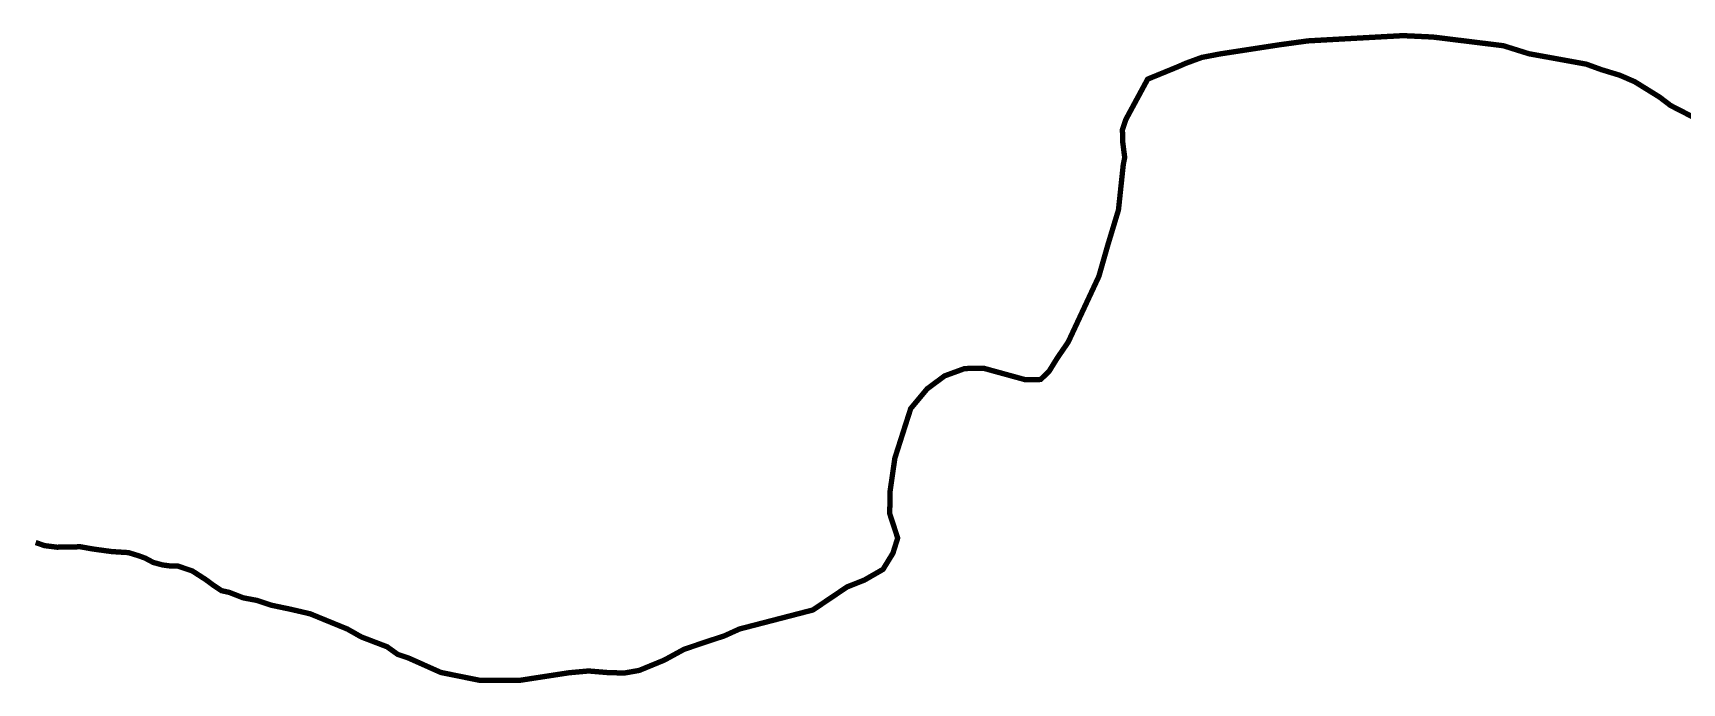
# Model space of a CAD drawing. Header units: metres. Extents: x 290684 to 293359, y 1988877 to 1992891.
# Drawn here: x 290684 to 291610, y 1990102 to 1990467 of the extents above; entities that cross this region are included whole.
import ezdxf

# ---------------------------------------------------------------- set-up
doc = ezdxf.new("R2010")
doc.units = ezdxf.units.M
doc.header["$MEASUREMENT"] = 0
doc.layers.add('NATURALLY PROTECTED', color=3, linetype='Continuous')

msp = doc.modelspace()

# ---------------------------------------------------------------- linework, layer by layer
at = {"layer": 'NATURALLY PROTECTED', "const_width": 3, "flags": 128}
msp.add_lwpolyline([(290685.87, 1990180.56), (290690.85, 1990178.82), (290697.86, 1990177.94), (290705.29, 1990178.08), (290711, 1990178.17), (290718.06, 1990176.91), (290728.7, 1990175.46), (290737.91, 1990174.9), (290743.56, 1990173.17), (290747.4, 1990171.77), (290751.84, 1990169.39), (290757.17, 1990167.94), (290761.24, 1990167.42), (290765.68, 1990167.33), (290773.75, 1990164.61), (290781.18, 1990159.84), (290785.67, 1990156.53), (290790.25, 1990153.49), (290794.45, 1990152.58), (290802.33, 1990149.5), (290810.21, 1990148.01), (290818.18, 1990145.33), (290828.74, 1990143.12), (290839.93, 1990140.52), (290853.45, 1990134.98), (290860.82, 1990131.96), (290868.74, 1990127.49), (290875.76, 1990124.81), (290883.15, 1990121.99), (290889.08, 1990117.72), (290894.99, 1990115.75), (290903.86, 1990111.79), (290913.35, 1990107.55), (290924.76, 1990105.25), (290935.29, 1990103.12), (290949.12, 1990103.12), (290958.02, 1990103.2), (290968.19, 1990104.77), (290975.67, 1990105.93), (290985.11, 1990107.38), (290996.22, 1990108.4), (291006.55, 1990107.54), (291016.17, 1990107.22), (291024.68, 1990108.72), (291031.38, 1990111.48), (291038.67, 1990114.47), (291049.79, 1990120.55), (291061.62, 1990124.57), (291072.42, 1990128.11), (291080.93, 1990131.97), (291080.93, 1990131.97), (291096.5, 1990136.01), (291122.16, 1990142.67), (291132.02, 1990149.32), (291141.35, 1990155.62), (291151.05, 1990159.46), (291161.51, 1990165.48), (291167.06, 1990174.52), (291169.76, 1990183.07), (291167.06, 1990191.32), (291165.29, 1990196.75), (291165.47, 1990209.29), (291168.17, 1990227.99), (291174.04, 1990246.37), (291177.06, 1990255.79), (291186.28, 1990266.89), (291196.11, 1990274.18), (291207.37, 1990278.3), (291217.99, 1990278.46), (291228.93, 1990275.45), (291241.25, 1990272.06), (291249.98, 1990272.15), (291254.67, 1990276.65), (291259.3, 1990284.16), (291265.43, 1990293.1), (291282.67, 1990330.07), (291287.78, 1990347.94), (291293.68, 1990367.4), (291296.38, 1990392.85), (291297.18, 1990396.86), (291296.03, 1990405.81), (291295.92, 1990412.48), (291297.83, 1990418.22), (291301.04, 1990424.16), (291306.34, 1990433.97), (291310.08, 1990440.89), (291326.13, 1990447.46), (291331.71, 1990449.87), (291340.5, 1990453.09), (291350.76, 1990455.05), (291365.32, 1990457.29), (291383.93, 1990460.16), (291400.12, 1990462.38), (291416.04, 1990463.26), (291436.3, 1990464.38), (291453.45, 1990465.32), (291470.2, 1990464.53), (291492.41, 1990461.79), (291509.73, 1990459.65), (291524.06, 1990455.15), (291541.28, 1990452.02), (291556.33, 1990449.28), (291564.63, 1990446.25), (291575.18, 1990443.03), (291583.48, 1990439.42), (291597.44, 1990430.77), (291603.58, 1990426.08), (291630.97, 1990411.99)], dxfattribs=at)

doc.saveas('drawing.dxf')
